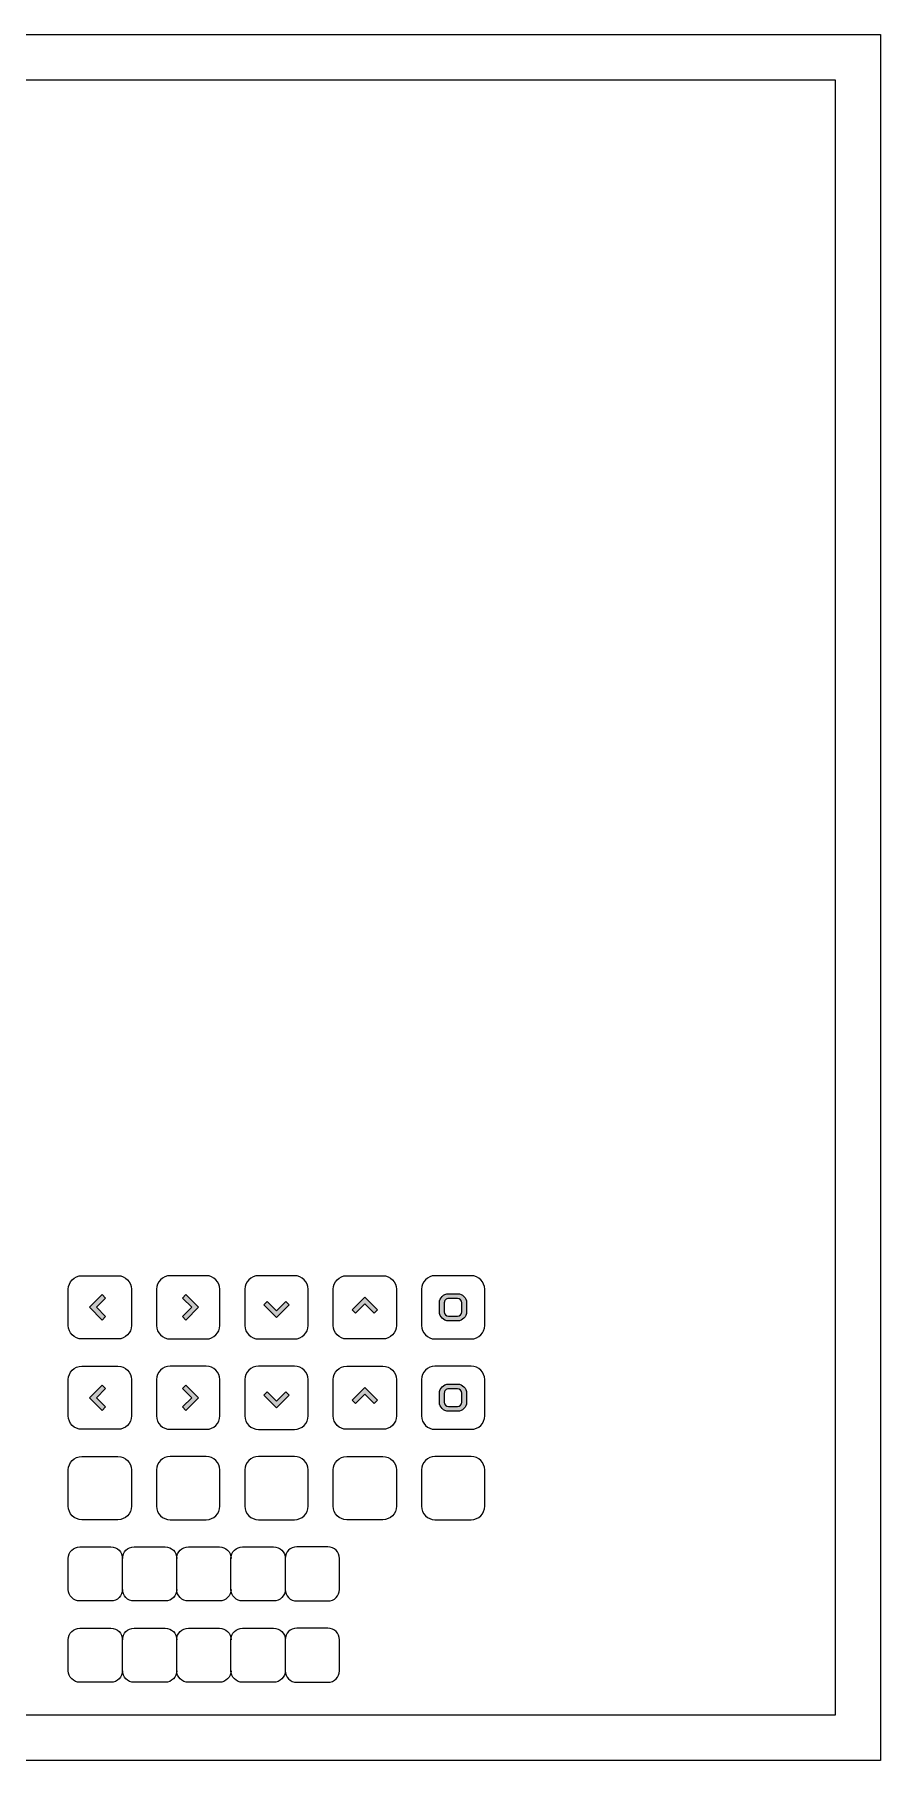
# Model space of a CAD drawing. Header units: inches. Extents: x 0 to 7.52, y 0 to 7.52.
# Drawn here: x 3.84 to 7.52, y 0 to 7.52 of the extents above; entities that cross this region are included whole.
import ezdxf

# ---------------------------------------------------------------- set-up
doc = ezdxf.new("R2010")
doc.units = ezdxf.units.IN
doc.header["$MEASUREMENT"] = 0
doc.layers.add('Template', color=7, linetype='Continuous')
doc.layers.add('Your Design', color=7, linetype='Continuous')

# ---------------------------------------------------------------- blocks, each defined once
blk = doc.blocks.new('block 39')
at = {"layer": 'Your Design', "true_color": 0xe6e6e6}
h = blk.add_hatch(color=254, dxfattribs=at)
h.dxf.hatch_style = 2
h.paths.add_polyline_path([(105.28, 41.18), (104.91, 41.55), (103.51, 40.15), (104.91, 38.74), (105.28, 39.12), (104.25, 40.15)])
h = blk.add_hatch(color=254, dxfattribs=at)
h.dxf.hatch_style = 2
h.paths.add_polyline_path([(113.77, 41.18), (114.15, 41.55), (115.55, 40.15), (114.15, 38.74), (113.77, 39.12), (114.8, 40.15)])
h = blk.add_hatch(color=254, dxfattribs=at)
h.dxf.hatch_style = 2
h.paths.add_polyline_path([(125.21, 40.78), (125.58, 40.41), (124.18, 39.01), (122.78, 40.41), (123.15, 40.78), (124.18, 39.76)])
h = blk.add_hatch(color=254, dxfattribs=at)
h.dxf.hatch_style = 2
h.paths.add_polyline_path([(134.98, 39.51), (135.35, 39.88), (133.95, 41.29), (132.54, 39.88), (132.92, 39.51), (133.95, 40.54)])
h = blk.add_hatch(color=254, dxfattribs=at)
h.dxf.hatch_style = 2
edge = h.paths.add_edge_path()
edge.add_spline(control_points=[(144.21, 41.65), (144.21, 41.65), (143.21, 41.65), (143.21, 41.65), (142.66, 41.65), (142.21, 41.2), (142.21, 40.65), (142.21, 40.65), (142.21, 39.65), (142.21, 39.65), (142.21, 39.1), (142.66, 38.65), (143.21, 38.65), (143.21, 38.65), (144.21, 38.65), (144.21, 38.65), (144.76, 38.65), (145.21, 39.1), (145.21, 39.65), (145.21, 39.65), (145.21, 40.65), (145.21, 40.65), (145.21, 41.2), (144.76, 41.65), (144.21, 41.65), (144.21, 41.65), (144.21, 41.65), (144.21, 41.65)], knot_values=[0, 0, 0, 0, 1, 1, 1, 2, 2, 2, 3, 3, 3, 4, 4, 4, 5, 5, 5, 6, 6, 6, 7, 7, 7, 8, 8, 8, 9, 9, 9, 9], degree=3, periodic=0)
edge = h.paths.add_edge_path()
edge.add_spline(control_points=[(144.21, 41.12), (144.47, 41.12), (144.68, 40.91), (144.68, 40.65), (144.68, 40.65), (144.68, 39.65), (144.68, 39.65), (144.68, 39.39), (144.47, 39.18), (144.21, 39.18), (144.21, 39.18), (143.21, 39.18), (143.21, 39.18), (142.96, 39.18), (142.74, 39.39), (142.74, 39.65), (142.74, 39.65), (142.74, 40.65), (142.74, 40.65), (142.74, 40.77), (142.79, 40.89), (142.88, 40.98), (142.97, 41.07), (143.09, 41.12), (143.21, 41.12), (143.21, 41.12), (144.21, 41.12), (144.21, 41.12)], knot_values=[0, 0, 0, 0, 0.352778, 0.352778, 0.352778, 0.705556, 0.705556, 0.705556, 1.058333, 1.058333, 1.058333, 1.411111, 1.411111, 1.411111, 1.763889, 1.763889, 1.763889, 2.116667, 2.116667, 2.116667, 2.469444, 2.469444, 2.469444, 2.822222, 2.822222, 2.822222, 3.175, 3.175, 3.175, 3.175], degree=3, periodic=0)
edge.add_line((144.21, 41.12), (144.21, 41.12))
at = {"layer": 'Your Design', "lineweight": 0}
for points in [[(105.28, 41.18), (104.91, 41.55), (103.51, 40.15), (104.91, 38.74), (105.28, 39.12), (104.25, 40.15), (105.28, 41.18)], [(113.77, 41.18), (114.15, 41.55), (115.55, 40.15), (114.15, 38.74), (113.77, 39.12), (114.8, 40.15), (113.77, 41.18)], [(125.21, 40.78), (125.58, 40.41), (124.18, 39.01), (122.78, 40.41), (123.15, 40.78), (124.18, 39.76), (125.21, 40.78)], [(134.98, 39.51), (135.35, 39.88), (133.95, 41.29), (132.54, 39.88), (132.92, 39.51), (133.95, 40.54), (134.98, 39.51)]]:
    blk.add_lwpolyline(points, dxfattribs=at)
for points in [[(144.21, 41.65), (144.21, 41.65), (143.21, 41.65), (143.21, 41.65), (142.66, 41.65), (142.21, 41.2), (142.21, 40.65), (142.21, 40.65), (142.21, 39.65), (142.21, 39.65), (142.21, 39.1), (142.66, 38.65), (143.21, 38.65), (143.21, 38.65), (144.21, 38.65), (144.21, 38.65), (144.76, 38.65), (145.21, 39.1), (145.21, 39.65), (145.21, 39.65), (145.21, 40.65), (145.21, 40.65), (145.21, 41.2), (144.76, 41.65), (144.21, 41.65), (144.21, 41.65), (144.21, 41.65), (144.21, 41.65)], [(144.21, 41.12), (144.47, 41.12), (144.68, 40.91), (144.68, 40.65), (144.68, 40.65), (144.68, 39.65), (144.68, 39.65), (144.68, 39.39), (144.47, 39.18), (144.21, 39.18), (144.21, 39.18), (143.21, 39.18), (143.21, 39.18), (142.96, 39.18), (142.74, 39.39), (142.74, 39.65), (142.74, 39.65), (142.74, 40.65), (142.74, 40.65), (142.74, 40.77), (142.79, 40.89), (142.88, 40.98), (142.97, 41.07), (143.09, 41.12), (143.21, 41.12), (143.21, 41.12), (144.21, 41.12), (144.21, 41.12)]]:
    blk.add_open_spline(points, degree=3, knots=[0, 0, 0, 0, 1, 1, 1, 2, 2, 2, 3, 3, 3, 4, 4, 4, 5, 5, 5, 6, 6, 6, 7, 7, 7, 8, 8, 8, 9, 9, 9, 9], dxfattribs=at)
blk = doc.blocks.new('block 40')
at = {"layer": 'Your Design', "true_color": 0xe6e6e6}
h = blk.add_hatch(color=254, dxfattribs=at)
h.dxf.hatch_style = 2
edge = h.paths.add_edge_path()
edge.add_spline(control_points=[(144.21, 51.65), (144.21, 51.65), (143.21, 51.65), (143.21, 51.65), (142.66, 51.65), (142.21, 51.2), (142.21, 50.65), (142.21, 50.65), (142.21, 49.65), (142.21, 49.65), (142.21, 49.1), (142.66, 48.65), (143.21, 48.65), (143.21, 48.65), (144.21, 48.65), (144.21, 48.65), (144.76, 48.65), (145.21, 49.1), (145.21, 49.65), (145.21, 49.65), (145.21, 50.65), (145.21, 50.65), (145.21, 51.2), (144.76, 51.65), (144.21, 51.65), (144.21, 51.65), (144.21, 51.65), (144.21, 51.65)], knot_values=[0, 0, 0, 0, 1, 1, 1, 2, 2, 2, 3, 3, 3, 4, 4, 4, 5, 5, 5, 6, 6, 6, 7, 7, 7, 8, 8, 8, 9, 9, 9, 9], degree=3, periodic=0)
edge = h.paths.add_edge_path()
edge.add_spline(control_points=[(144.21, 51.12), (144.47, 51.12), (144.68, 50.91), (144.68, 50.65), (144.68, 50.65), (144.68, 49.65), (144.68, 49.65), (144.68, 49.39), (144.47, 49.18), (144.21, 49.18), (144.21, 49.18), (143.21, 49.18), (143.21, 49.18), (142.96, 49.18), (142.74, 49.39), (142.74, 49.65), (142.74, 49.65), (142.74, 50.65), (142.74, 50.65), (142.74, 50.77), (142.79, 50.89), (142.88, 50.98), (142.97, 51.07), (143.09, 51.12), (143.21, 51.12), (143.21, 51.12), (144.21, 51.12), (144.21, 51.12)], knot_values=[0, 0, 0, 0, 0.352778, 0.352778, 0.352778, 0.705556, 0.705556, 0.705556, 1.058333, 1.058333, 1.058333, 1.411111, 1.411111, 1.411111, 1.763889, 1.763889, 1.763889, 2.116667, 2.116667, 2.116667, 2.469444, 2.469444, 2.469444, 2.822222, 2.822222, 2.822222, 3.175, 3.175, 3.175, 3.175], degree=3, periodic=0)
edge.add_line((144.21, 51.12), (144.21, 51.12))
h = blk.add_hatch(color=254, dxfattribs=at)
h.dxf.hatch_style = 2
h.paths.add_polyline_path([(105.28, 51.18), (104.91, 51.55), (103.51, 50.15), (104.91, 48.74), (105.28, 49.12), (104.25, 50.15)])
h = blk.add_hatch(color=254, dxfattribs=at)
h.dxf.hatch_style = 2
h.paths.add_polyline_path([(113.77, 51.18), (114.15, 51.55), (115.55, 50.15), (114.15, 48.74), (113.77, 49.12), (114.8, 50.15)])
h = blk.add_hatch(color=254, dxfattribs=at)
h.dxf.hatch_style = 2
h.paths.add_polyline_path([(125.21, 50.78), (125.58, 50.41), (124.18, 49.01), (122.78, 50.41), (123.15, 50.78), (124.18, 49.76)])
h = blk.add_hatch(color=254, dxfattribs=at)
h.dxf.hatch_style = 2
h.paths.add_polyline_path([(134.98, 49.51), (135.35, 49.88), (133.95, 51.29), (132.54, 49.88), (132.92, 49.51), (133.95, 50.54)])
at = {"layer": 'Your Design', "lineweight": 0}
for points in [[(105.28, 51.18), (104.91, 51.55), (103.51, 50.15), (104.91, 48.74), (105.28, 49.12), (104.25, 50.15), (105.28, 51.18)], [(113.77, 51.18), (114.15, 51.55), (115.55, 50.15), (114.15, 48.74), (113.77, 49.12), (114.8, 50.15), (113.77, 51.18)], [(125.21, 50.78), (125.58, 50.41), (124.18, 49.01), (122.78, 50.41), (123.15, 50.78), (124.18, 49.76), (125.21, 50.78)], [(134.98, 49.51), (135.35, 49.88), (133.95, 51.29), (132.54, 49.88), (132.92, 49.51), (133.95, 50.54), (134.98, 49.51)]]:
    blk.add_lwpolyline(points, dxfattribs=at)
for points in [[(144.21, 51.65), (144.21, 51.65), (143.21, 51.65), (143.21, 51.65), (142.66, 51.65), (142.21, 51.2), (142.21, 50.65), (142.21, 50.65), (142.21, 49.65), (142.21, 49.65), (142.21, 49.1), (142.66, 48.65), (143.21, 48.65), (143.21, 48.65), (144.21, 48.65), (144.21, 48.65), (144.76, 48.65), (145.21, 49.1), (145.21, 49.65), (145.21, 49.65), (145.21, 50.65), (145.21, 50.65), (145.21, 51.2), (144.76, 51.65), (144.21, 51.65), (144.21, 51.65), (144.21, 51.65), (144.21, 51.65)], [(144.21, 51.12), (144.47, 51.12), (144.68, 50.91), (144.68, 50.65), (144.68, 50.65), (144.68, 49.65), (144.68, 49.65), (144.68, 49.39), (144.47, 49.18), (144.21, 49.18), (144.21, 49.18), (143.21, 49.18), (143.21, 49.18), (142.96, 49.18), (142.74, 49.39), (142.74, 49.65), (142.74, 49.65), (142.74, 50.65), (142.74, 50.65), (142.74, 50.77), (142.79, 50.89), (142.88, 50.98), (142.97, 51.07), (143.09, 51.12), (143.21, 51.12), (143.21, 51.12), (144.21, 51.12), (144.21, 51.12)]]:
    blk.add_open_spline(points, degree=3, knots=[0, 0, 0, 0, 1, 1, 1, 2, 2, 2, 3, 3, 3, 4, 4, 4, 5, 5, 5, 6, 6, 6, 7, 7, 7, 8, 8, 8, 9, 9, 9, 9], dxfattribs=at)
blk = doc.blocks.new('block 41')
at = {"layer": 'Your Design', "lineweight": 0}
for points, knots in [([(107.15, 18.93), (107.15, 18.23), (106.57, 17.65), (105.86, 17.65), (105.86, 17.65), (102.43, 17.65), (102.43, 17.65), (101.72, 17.65), (101.14, 18.23), (101.14, 18.93), (101.14, 18.93), (101.14, 22.36), (101.14, 22.36), (101.14, 23.07), (101.72, 23.65), (102.43, 23.65), (102.43, 23.65), (105.86, 23.65), (105.86, 23.65), (106.57, 23.65), (107.15, 23.07), (107.15, 22.36)], [0, 0, 0, 0, 1, 1, 1, 2, 2, 2, 3, 3, 3, 4, 4, 4, 5, 5, 5, 6, 6, 6, 7, 7, 7, 7]), ([(113.15, 18.93), (113.15, 18.23), (112.57, 17.65), (111.86, 17.65), (111.86, 17.65), (108.43, 17.65), (108.43, 17.65), (107.72, 17.65), (107.14, 18.23), (107.14, 18.93), (107.14, 18.93), (107.14, 22.36), (107.14, 22.36), (107.14, 23.07), (107.72, 23.65), (108.43, 23.65), (108.43, 23.65), (111.86, 23.65), (111.86, 23.65), (112.57, 23.65), (113.15, 23.07), (113.15, 22.36)], [0, 0, 0, 0, 1, 1, 1, 2, 2, 2, 3, 3, 3, 4, 4, 4, 5, 5, 5, 6, 6, 6, 7, 7, 7, 7]), ([(119.15, 18.93), (119.15, 18.23), (118.57, 17.65), (117.86, 17.65), (117.86, 17.65), (114.43, 17.65), (114.43, 17.65), (113.72, 17.65), (113.14, 18.23), (113.14, 18.93), (113.14, 18.93), (113.14, 22.36), (113.14, 22.36), (113.14, 23.07), (113.72, 23.65), (114.43, 23.65), (114.43, 23.65), (117.86, 23.65), (117.86, 23.65), (118.57, 23.65), (119.15, 23.07), (119.15, 22.36)], [0, 0, 0, 0, 1, 1, 1, 2, 2, 2, 3, 3, 3, 4, 4, 4, 5, 5, 5, 6, 6, 6, 7, 7, 7, 7]), ([(125.15, 18.93), (125.15, 18.23), (124.57, 17.65), (123.86, 17.65), (123.86, 17.65), (120.43, 17.65), (120.43, 17.65), (119.72, 17.65), (119.14, 18.23), (119.14, 18.93), (119.14, 18.93), (119.14, 22.36), (119.14, 22.36), (119.14, 23.07), (119.72, 23.65), (120.43, 23.65), (120.43, 23.65), (123.86, 23.65), (123.86, 23.65), (124.57, 23.65), (125.15, 23.07), (125.15, 22.36)], [0, 0, 0, 0, 1, 1, 1, 2, 2, 2, 3, 3, 3, 4, 4, 4, 5, 5, 5, 6, 6, 6, 7, 7, 7, 7]), ([(131.15, 18.93), (131.15, 18.23), (130.57, 17.65), (129.86, 17.65), (129.86, 17.65), (126.43, 17.65), (126.43, 17.65), (125.72, 17.65), (125.14, 18.23), (125.14, 18.93), (125.14, 18.93), (125.14, 22.36), (125.14, 22.36), (125.14, 23.07), (125.72, 23.65), (126.43, 23.65), (126.43, 23.65), (129.86, 23.65), (129.86, 23.65), (130.57, 23.65), (131.15, 23.07), (131.15, 22.36), (131.15, 22.36), (131.15, 18.93), (131.15, 18.93)], [0, 0, 0, 0, 1, 1, 1, 2, 2, 2, 3, 3, 3, 4, 4, 4, 5, 5, 5, 6, 6, 6, 7, 7, 7, 8, 8, 8, 8])]:
    blk.add_open_spline(points, degree=3, knots=knots, dxfattribs=at)
blk = doc.blocks.new('block 42')
at = {"layer": 'Your Design', "lineweight": 0}
for points, knots in [([(107.15, 9.93), (107.15, 9.23), (106.57, 8.65), (105.86, 8.65), (105.86, 8.65), (102.43, 8.65), (102.43, 8.65), (101.72, 8.65), (101.14, 9.23), (101.14, 9.93), (101.14, 9.93), (101.14, 13.36), (101.14, 13.36), (101.14, 14.07), (101.72, 14.65), (102.43, 14.65), (102.43, 14.65), (105.86, 14.65), (105.86, 14.65), (106.57, 14.65), (107.15, 14.07), (107.15, 13.36)], [0, 0, 0, 0, 1, 1, 1, 2, 2, 2, 3, 3, 3, 4, 4, 4, 5, 5, 5, 6, 6, 6, 7, 7, 7, 7]), ([(113.15, 9.93), (113.15, 9.23), (112.57, 8.65), (111.86, 8.65), (111.86, 8.65), (108.43, 8.65), (108.43, 8.65), (107.72, 8.65), (107.14, 9.23), (107.14, 9.93), (107.14, 9.93), (107.14, 13.36), (107.14, 13.36), (107.14, 14.07), (107.72, 14.65), (108.43, 14.65), (108.43, 14.65), (111.86, 14.65), (111.86, 14.65), (112.57, 14.65), (113.15, 14.07), (113.15, 13.36)], [0, 0, 0, 0, 1, 1, 1, 2, 2, 2, 3, 3, 3, 4, 4, 4, 5, 5, 5, 6, 6, 6, 7, 7, 7, 7]), ([(119.15, 9.93), (119.15, 9.23), (118.57, 8.65), (117.86, 8.65), (117.86, 8.65), (114.43, 8.65), (114.43, 8.65), (113.72, 8.65), (113.14, 9.23), (113.14, 9.93), (113.14, 9.93), (113.14, 13.36), (113.14, 13.36), (113.14, 14.07), (113.72, 14.65), (114.43, 14.65), (114.43, 14.65), (117.86, 14.65), (117.86, 14.65), (118.57, 14.65), (119.15, 14.07), (119.15, 13.36)], [0, 0, 0, 0, 1, 1, 1, 2, 2, 2, 3, 3, 3, 4, 4, 4, 5, 5, 5, 6, 6, 6, 7, 7, 7, 7]), ([(125.15, 9.93), (125.15, 9.23), (124.57, 8.65), (123.86, 8.65), (123.86, 8.65), (120.43, 8.65), (120.43, 8.65), (119.72, 8.65), (119.14, 9.23), (119.14, 9.93), (119.14, 9.93), (119.14, 13.36), (119.14, 13.36), (119.14, 14.07), (119.72, 14.65), (120.43, 14.65), (120.43, 14.65), (123.86, 14.65), (123.86, 14.65), (124.57, 14.65), (125.15, 14.07), (125.15, 13.36)], [0, 0, 0, 0, 1, 1, 1, 2, 2, 2, 3, 3, 3, 4, 4, 4, 5, 5, 5, 6, 6, 6, 7, 7, 7, 7]), ([(131.15, 9.93), (131.15, 9.23), (130.57, 8.65), (129.86, 8.65), (129.86, 8.65), (126.43, 8.65), (126.43, 8.65), (125.72, 8.65), (125.14, 9.23), (125.14, 9.93), (125.14, 9.93), (125.14, 13.36), (125.14, 13.36), (125.14, 14.07), (125.72, 14.65), (126.43, 14.65), (126.43, 14.65), (129.86, 14.65), (129.86, 14.65), (130.57, 14.65), (131.15, 14.07), (131.15, 13.36), (131.15, 13.36), (131.15, 9.93), (131.15, 9.93)], [0, 0, 0, 0, 1, 1, 1, 2, 2, 2, 3, 3, 3, 4, 4, 4, 5, 5, 5, 6, 6, 6, 7, 7, 7, 8, 8, 8, 8])]:
    blk.add_open_spline(points, degree=3, knots=knots, dxfattribs=at)

msp = doc.modelspace()

# ---------------------------------------------------------------- linework, layer by layer
at = {"layer": 'Template', "lineweight": 0}
for points in [[(7.5197, 0), (0, 0), (0, 7.5197), (7.5197, 7.5197), (7.5197, 0)], [(7.3228, 0.1969), (0.1969, 0.1969), (0.1969, 7.3228), (7.3228, 7.3228), (7.3228, 0.1969)]]:
    msp.add_lwpolyline(points, dxfattribs=at)
at = {"layer": 'Your Design', "lineweight": 0}
for points in [[(3.9821, 1.8955), (3.9821, 1.8631), (4.0086, 1.8365), (4.0411, 1.8365), (4.0411, 1.8365), (4.1986, 1.8365), (4.1986, 1.8365), (4.2311, 1.8365), (4.2577, 1.8631), (4.2577, 1.8955), (4.2577, 1.8955), (4.2577, 2.053), (4.2577, 2.053), (4.2577, 2.0855), (4.2311, 2.1121), (4.1986, 2.1121), (4.1986, 2.1121), (4.0411, 2.1121), (4.0411, 2.1121), (4.0086, 2.1121), (3.9821, 2.0855), (3.9821, 2.053), (3.9821, 2.053), (3.9821, 1.8955), (3.9821, 1.8955)], [(4.6422, 1.8955), (4.6422, 1.8631), (4.6157, 1.8365), (4.5832, 1.8365), (4.5832, 1.8365), (4.4257, 1.8365), (4.4257, 1.8365), (4.3932, 1.8365), (4.3666, 1.8631), (4.3666, 1.8955), (4.3666, 1.8955), (4.3666, 2.053), (4.3666, 2.053), (4.3666, 2.0855), (4.3932, 2.1121), (4.4257, 2.1121), (4.4257, 2.1121), (4.5832, 2.1121), (4.5832, 2.1121), (4.6157, 2.1121), (4.6422, 2.0855), (4.6422, 2.053), (4.6422, 2.053), (4.6422, 1.8955), (4.6422, 1.8955)], [(4.8102, 1.8365), (4.7777, 1.8365), (4.7512, 1.863), (4.7512, 1.8955), (4.7512, 1.8955), (4.7512, 2.053), (4.7512, 2.053), (4.7512, 2.0855), (4.7777, 2.1121), (4.8102, 2.1121), (4.8102, 2.1121), (4.9677, 2.1121), (4.9677, 2.1121), (5.0002, 2.1121), (5.0267, 2.0855), (5.0267, 2.053), (5.0267, 2.053), (5.0267, 1.8955), (5.0267, 1.8955), (5.0267, 1.863), (5.0002, 1.8365), (4.9677, 1.8365), (4.9677, 1.8365), (4.8102, 1.8365), (4.8102, 1.8365)], [(5.1948, 2.1121), (5.1623, 2.1121), (5.1357, 2.0855), (5.1357, 2.053), (5.1357, 2.053), (5.1357, 1.8956), (5.1357, 1.8956), (5.1357, 1.8631), (5.1623, 1.8365), (5.1948, 1.8365), (5.1948, 1.8365), (5.3522, 1.8365), (5.3522, 1.8365), (5.3847, 1.8365), (5.4113, 1.8631), (5.4113, 1.8956), (5.4113, 1.8956), (5.4113, 2.053), (5.4113, 2.053), (5.4113, 2.0855), (5.3847, 2.1121), (5.3522, 2.1121), (5.3522, 2.1121), (5.1948, 2.1121), (5.1948, 2.1121)], [(5.7958, 1.8955), (5.7959, 1.863), (5.7693, 1.8365), (5.7368, 1.8365), (5.7368, 1.8365), (5.5793, 1.8365), (5.5793, 1.8365), (5.5468, 1.8365), (5.5202, 1.8631), (5.5202, 1.8956), (5.5202, 1.8956), (5.5202, 2.053), (5.5202, 2.053), (5.5202, 2.0854), (5.5468, 2.1121), (5.5793, 2.112), (5.5793, 2.112), (5.7368, 2.1121), (5.7368, 2.1121), (5.7692, 2.112), (5.7959, 2.0854), (5.7959, 2.053), (5.7959, 2.053), (5.7958, 1.8955), (5.7958, 1.8955)], [(3.9821, 1.5018), (3.9821, 1.4694), (4.0086, 1.4428), (4.0411, 1.4428), (4.0411, 1.4428), (4.1986, 1.4428), (4.1986, 1.4428), (4.2311, 1.4428), (4.2577, 1.4694), (4.2577, 1.5018), (4.2577, 1.5018), (4.2577, 1.6593), (4.2577, 1.6593), (4.2577, 1.6918), (4.2311, 1.7184), (4.1986, 1.7184), (4.1986, 1.7184), (4.0411, 1.7184), (4.0411, 1.7184), (4.0086, 1.7184), (3.9821, 1.6918), (3.9821, 1.6593), (3.9821, 1.6593), (3.9821, 1.5018), (3.9821, 1.5018)], [(4.6422, 1.5018), (4.6422, 1.4694), (4.6157, 1.4428), (4.5832, 1.4428), (4.5832, 1.4428), (4.4257, 1.4428), (4.4257, 1.4428), (4.3932, 1.4428), (4.3666, 1.4694), (4.3666, 1.5018), (4.3666, 1.5018), (4.3666, 1.6593), (4.3666, 1.6593), (4.3666, 1.6918), (4.3932, 1.7184), (4.4257, 1.7184), (4.4257, 1.7184), (4.5832, 1.7184), (4.5832, 1.7184), (4.6157, 1.7184), (4.6422, 1.6918), (4.6422, 1.6593), (4.6422, 1.6593), (4.6422, 1.5018), (4.6422, 1.5018)], [(4.8102, 1.4427), (4.7777, 1.4427), (4.7512, 1.4693), (4.7512, 1.5018), (4.7512, 1.5018), (4.7512, 1.6593), (4.7512, 1.6593), (4.7512, 1.6918), (4.7777, 1.7184), (4.8102, 1.7184), (4.8102, 1.7184), (4.9677, 1.7184), (4.9677, 1.7184), (5.0002, 1.7184), (5.0267, 1.6918), (5.0267, 1.6593), (5.0267, 1.6593), (5.0267, 1.5018), (5.0267, 1.5018), (5.0267, 1.4693), (5.0002, 1.4427), (4.9677, 1.4427), (4.9677, 1.4427), (4.8102, 1.4427), (4.8102, 1.4427)], [(5.1948, 1.7184), (5.1623, 1.7184), (5.1357, 1.6918), (5.1357, 1.6593), (5.1357, 1.6593), (5.1357, 1.5019), (5.1357, 1.5019), (5.1357, 1.4694), (5.1623, 1.4428), (5.1948, 1.4428), (5.1948, 1.4428), (5.3522, 1.4428), (5.3522, 1.4428), (5.3847, 1.4428), (5.4113, 1.4694), (5.4113, 1.5019), (5.4113, 1.5019), (5.4113, 1.6593), (5.4113, 1.6593), (5.4113, 1.6918), (5.3847, 1.7184), (5.3522, 1.7184), (5.3522, 1.7184), (5.1948, 1.7184), (5.1948, 1.7184)], [(5.7958, 1.5018), (5.7959, 1.4693), (5.7693, 1.4428), (5.7368, 1.4428), (5.7368, 1.4428), (5.5793, 1.4428), (5.5793, 1.4428), (5.5468, 1.4428), (5.5202, 1.4694), (5.5202, 1.5019), (5.5202, 1.5019), (5.5202, 1.6593), (5.5202, 1.6593), (5.5202, 1.6917), (5.5468, 1.7184), (5.5793, 1.7183), (5.5793, 1.7183), (5.7368, 1.7184), (5.7368, 1.7184), (5.7692, 1.7183), (5.7959, 1.6917), (5.7959, 1.6593), (5.7959, 1.6593), (5.7958, 1.5018), (5.7958, 1.5018)], [(3.9821, 1.1082), (3.9821, 1.0757), (4.0086, 1.0491), (4.0411, 1.0491), (4.0411, 1.0491), (4.1986, 1.0491), (4.1986, 1.0491), (4.2311, 1.0491), (4.2577, 1.0757), (4.2577, 1.1082), (4.2577, 1.1082), (4.2577, 1.2656), (4.2577, 1.2656), (4.2577, 1.2981), (4.2311, 1.3247), (4.1986, 1.3247), (4.1986, 1.3247), (4.0411, 1.3247), (4.0411, 1.3247), (4.0086, 1.3247), (3.9821, 1.2981), (3.9821, 1.2656), (3.9821, 1.2656), (3.9821, 1.1082), (3.9821, 1.1082)], [(4.6422, 1.1082), (4.6422, 1.0757), (4.6157, 1.0491), (4.5832, 1.0491), (4.5832, 1.0491), (4.4257, 1.0491), (4.4257, 1.0491), (4.3932, 1.0491), (4.3666, 1.0757), (4.3666, 1.1082), (4.3666, 1.1082), (4.3666, 1.2656), (4.3666, 1.2656), (4.3666, 1.2981), (4.3932, 1.3247), (4.4257, 1.3247), (4.4257, 1.3247), (4.5832, 1.3247), (4.5832, 1.3247), (4.6157, 1.3247), (4.6422, 1.2981), (4.6422, 1.2656), (4.6422, 1.2656), (4.6422, 1.1082), (4.6422, 1.1082)], [(4.8102, 1.0491), (4.7777, 1.0491), (4.7512, 1.0757), (4.7512, 1.1081), (4.7512, 1.1081), (4.7512, 1.2656), (4.7512, 1.2656), (4.7512, 1.2981), (4.7777, 1.3247), (4.8102, 1.3247), (4.8102, 1.3247), (4.9677, 1.3247), (4.9677, 1.3247), (5.0002, 1.3247), (5.0267, 1.2981), (5.0267, 1.2656), (5.0267, 1.2656), (5.0267, 1.1081), (5.0267, 1.1081), (5.0267, 1.0757), (5.0002, 1.0491), (4.9677, 1.0491), (4.9677, 1.0491), (4.8102, 1.0491), (4.8102, 1.0491)], [(5.1948, 1.3247), (5.1623, 1.3247), (5.1357, 1.2981), (5.1357, 1.2656), (5.1357, 1.2656), (5.1357, 1.1082), (5.1357, 1.1082), (5.1357, 1.0757), (5.1623, 1.0491), (5.1948, 1.0491), (5.1948, 1.0491), (5.3522, 1.0491), (5.3522, 1.0491), (5.3847, 1.0491), (5.4113, 1.0757), (5.4113, 1.1082), (5.4113, 1.1082), (5.4113, 1.2656), (5.4113, 1.2656), (5.4113, 1.2981), (5.3847, 1.3247), (5.3522, 1.3247), (5.3522, 1.3247), (5.1948, 1.3247), (5.1948, 1.3247)], [(5.7958, 1.1082), (5.7959, 1.0757), (5.7693, 1.0491), (5.7368, 1.0491), (5.7368, 1.0491), (5.5793, 1.0491), (5.5793, 1.0491), (5.5468, 1.0491), (5.5202, 1.0757), (5.5202, 1.1082), (5.5202, 1.1082), (5.5202, 1.2656), (5.5202, 1.2656), (5.5202, 1.2981), (5.5468, 1.3247), (5.5793, 1.3247), (5.5793, 1.3247), (5.7368, 1.3247), (5.7368, 1.3247), (5.7692, 1.3247), (5.7959, 1.2981), (5.7959, 1.2656), (5.7959, 1.2656), (5.7958, 1.1082), (5.7958, 1.1082)]]:
    msp.add_open_spline(points, degree=3, knots=[0, 0, 0, 0, 1, 1, 1, 2, 2, 2, 3, 3, 3, 4, 4, 4, 5, 5, 5, 6, 6, 6, 7, 7, 7, 8, 8, 8, 8], dxfattribs=at)

# ---------------------------------------------------------------- block references
at = {"layer": 'Your Design', "xscale": 0.03937007874015701, "yscale": 0.03937007874015701, "zscale": 0.03937007874015701}
for name in ['block 40', 'block 39', 'block 41', 'block 42']:
    msp.add_blockref(name, (0, 0), dxfattribs=at)

doc.saveas('drawing.dxf')
